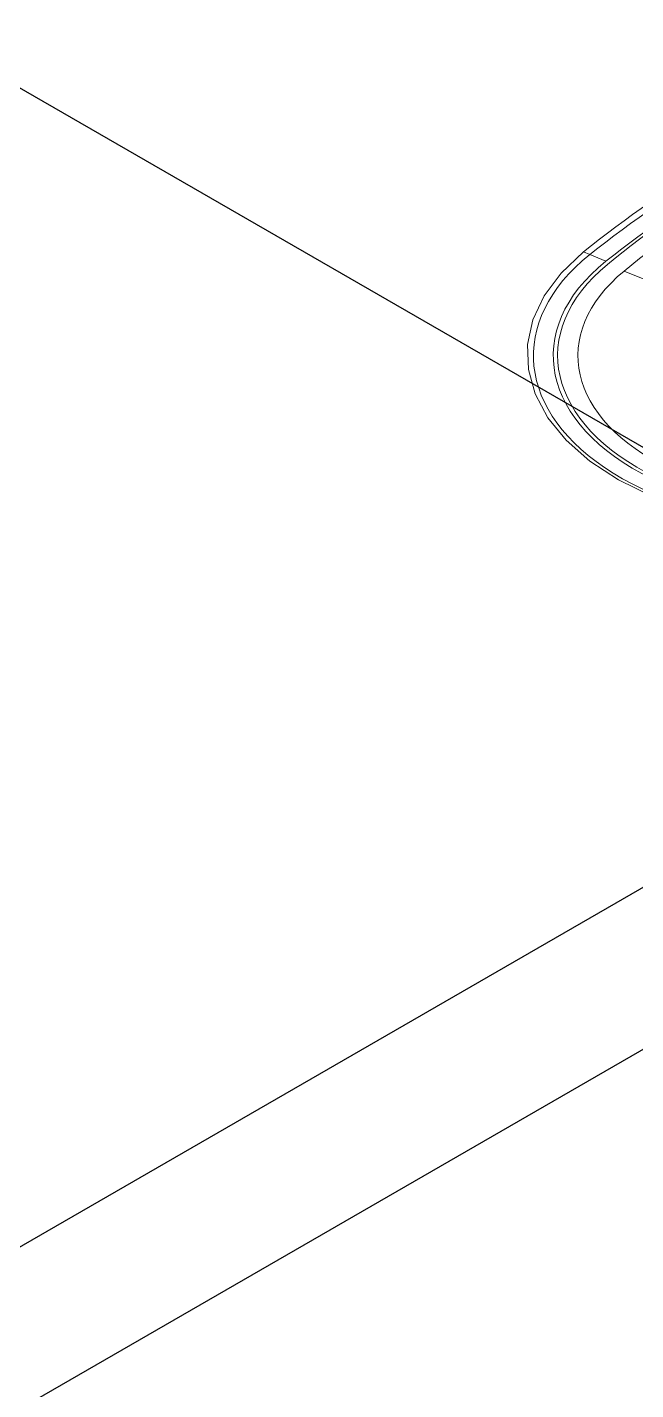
# Model space of a CAD drawing. Header units: millimetres. Extents: x 474.7 to 528.3, y 13.1 to 23.5.
# Drawn here: x 510.3729 to 510.4648, y 17.2132 to 17.4191 of the extents above; entities that cross this region are included whole.
import ezdxf

# ---------------------------------------------------------------- set-up
doc = ezdxf.new("R2010")
doc.units = ezdxf.units.MM
doc.header["$LTSCALE"] = 2.5
doc.layers.add('I-AGUA FRIA', color=5, linetype='Continuous')
doc.layers.add('I-ARQ', color=8, linetype='Continuous')

msp = doc.modelspace()

# ---------------------------------------------------------------- linework, layer by layer
at = {"layer": 'I-AGUA FRIA'}
msp.add_line((511.22221, 16.91892, 28.73953), (509.35598, 17.99639, 28.73953), dxfattribs=at)
at = {"layer": 'I-ARQ', "extrusion": (0, 0.816497, 0.57735)}
for p, q in [((510.06552, 17.05797, 22.25961), (511.02719, 17.61318, 21.47441)), ((510.08673, 17.04572, 22.27693), (511.0484, 17.60094, 21.49173))]:
    msp.add_line(p, q, dxfattribs=at)
at = {"layer": 'I-ARQ', "lineweight": 5}
for points in [[(510.45688, 17.38515, 21.7969), (510.46954, 17.39543, 21.78236), (510.4851, 17.40442, 21.76965), (510.50291, 17.41172, 21.75932)], [(510.45784, 17.38475, 21.79746), (510.47052, 17.39493, 21.78307), (510.48597, 17.40385, 21.77045), (510.5036, 17.41117, 21.7601)], [(510.46027, 17.38374, 21.79889), (510.47276, 17.39377, 21.78471), (510.48798, 17.40256, 21.77228), (510.50535, 17.40977, 21.76209)], [(510.46051, 17.38327, 21.79956), (510.47295, 17.39353, 21.78505), (510.4884, 17.40245, 21.77244), (510.50617, 17.40963, 21.76228)], [(510.46302, 17.38226, 21.80099), (510.47525, 17.39235, 21.78673), (510.49045, 17.40112, 21.77432), (510.50792, 17.40818, 21.76433)], [(510.45784, 17.38475, 21.79746), (510.45784, 17.38475, 21.79746), (510.45688, 17.38515, 21.7969), (510.45688, 17.38515, 21.7969)], [(510.46027, 17.38374, 21.79889), (510.46027, 17.38374, 21.79889), (510.45784, 17.38475, 21.79746), (510.45784, 17.38475, 21.79746)], [(510.46302, 17.38226, 21.80099), (510.46302, 17.38226, 21.80099), (510.47468, 17.37754, 21.80766), (510.47468, 17.37754, 21.80766)]]:
    msp.add_open_spline(points, degree=3, dxfattribs=at)
for points, knots in [([(510.51817, 17.34711, 21.8507), (510.49975, 17.34065, 21.85983), (510.47601, 17.34257, 21.85712), (510.46137, 17.3517, 21.8442), (510.46137, 17.3517, 21.8442), (510.44674, 17.36083, 21.83129), (510.44526, 17.37465, 21.81175), (510.45784, 17.38475, 21.79746)], [0, 0, 0, 0, 0.5, 0.5, 0.5, 0.5, 1, 1, 1, 1]), ([(510.46215, 17.35071, 21.8456), (510.46215, 17.35071, 21.8456), (510.45785, 17.35354, 21.8416), (510.45785, 17.35354, 21.8416), (510.45785, 17.35354, 21.8416), (510.45785, 17.35354, 21.8416), (510.45427, 17.35669, 21.83715), (510.45427, 17.35669, 21.83715), (510.45427, 17.35669, 21.83715), (510.45427, 17.35669, 21.83715), (510.4515, 17.36009, 21.83234), (510.4515, 17.36009, 21.83234), (510.4515, 17.36009, 21.83234), (510.4515, 17.36009, 21.83234), (510.44958, 17.36368, 21.82726), (510.44958, 17.36368, 21.82726), (510.44958, 17.36368, 21.82726), (510.44958, 17.36368, 21.82726), (510.44855, 17.36739, 21.82201), (510.44855, 17.36739, 21.82201), (510.44855, 17.36739, 21.82201), (510.44855, 17.36739, 21.82201), (510.44844, 17.37115, 21.8167), (510.44844, 17.37115, 21.8167), (510.44844, 17.37115, 21.8167), (510.44844, 17.37115, 21.8167), (510.44924, 17.37488, 21.81143), (510.44924, 17.37488, 21.81143), (510.44924, 17.37488, 21.81143), (510.44924, 17.37488, 21.81143), (510.45094, 17.3785, 21.80631), (510.45094, 17.3785, 21.80631), (510.45094, 17.3785, 21.80631), (510.45094, 17.3785, 21.80631), (510.4535, 17.38195, 21.80143), (510.4535, 17.38195, 21.80143), (510.4535, 17.38195, 21.80143), (510.4535, 17.38195, 21.80143), (510.45688, 17.38515, 21.7969), (510.45688, 17.38515, 21.7969)], [0, 0, 0, 0, 0.1, 0.1, 0.1, 0.1, 0.2, 0.2, 0.2, 0.2, 0.3, 0.3, 0.3, 0.3, 0.4, 0.4, 0.4, 0.4, 0.5, 0.5, 0.5, 0.5, 0.6, 0.6, 0.6, 0.6, 0.7, 0.7, 0.7, 0.7, 0.8, 0.8, 0.8, 0.8, 0.9, 0.9, 0.9, 0.9, 1, 1, 1, 1]), ([(510.52457, 17.35219, 21.84351), (510.50898, 17.34319, 21.85624), (510.48403, 17.34261, 21.85707), (510.46723, 17.35085, 21.84541), (510.46723, 17.35085, 21.84541), (510.45043, 17.3591, 21.83375), (510.4474, 17.37341, 21.81351), (510.46027, 17.38374, 21.79889)], [0, 0, 0, 0, 0.5, 0.5, 0.5, 0.5, 1, 1, 1, 1]), ([(510.5241, 17.35247, 21.84312), (510.50883, 17.34365, 21.8556), (510.48441, 17.34303, 21.85647), (510.46786, 17.35105, 21.84513), (510.46786, 17.35105, 21.84513), (510.45131, 17.35906, 21.83379), (510.44812, 17.37305, 21.81401), (510.46051, 17.38327, 21.79956)], [0, 0, 0, 0, 0.5, 0.5, 0.5, 0.5, 1, 1, 1, 1]), ([(510.52194, 17.35371, 21.84136), (510.50778, 17.34554, 21.85291), (510.48516, 17.34497, 21.85372), (510.46983, 17.3524, 21.84322), (510.46983, 17.3524, 21.84322), (510.45449, 17.35983, 21.83271), (510.45154, 17.37279, 21.81438), (510.46302, 17.38226, 21.80099)], [0, 0, 0, 0, 0.5, 0.5, 0.5, 0.5, 1, 1, 1, 1]), ([(510.51834, 17.34674, 21.85122), (510.51834, 17.34674, 21.85122), (510.5123, 17.34499, 21.85369), (510.5123, 17.34499, 21.85369), (510.5123, 17.34499, 21.85369), (510.5123, 17.34499, 21.85369), (510.50589, 17.34377, 21.85542), (510.50589, 17.34377, 21.85542), (510.50589, 17.34377, 21.85542), (510.50589, 17.34377, 21.85542), (510.49923, 17.34311, 21.85636), (510.49923, 17.34311, 21.85636), (510.49923, 17.34311, 21.85636), (510.49923, 17.34311, 21.85636), (510.49247, 17.34301, 21.85649), (510.49247, 17.34301, 21.85649), (510.49247, 17.34301, 21.85649), (510.49247, 17.34301, 21.85649), (510.48576, 17.34349, 21.85582), (510.48576, 17.34349, 21.85582), (510.48576, 17.34349, 21.85582), (510.48576, 17.34349, 21.85582), (510.47923, 17.34452, 21.85435), (510.47923, 17.34452, 21.85435), (510.47923, 17.34452, 21.85435), (510.47923, 17.34452, 21.85435), (510.47303, 17.3461, 21.85213), (510.47303, 17.3461, 21.85213), (510.47303, 17.3461, 21.85213), (510.47303, 17.3461, 21.85213), (510.4673, 17.34818, 21.84919), (510.4673, 17.34818, 21.84919), (510.4673, 17.34818, 21.84919), (510.4673, 17.34818, 21.84919), (510.46215, 17.35071, 21.8456), (510.46215, 17.35071, 21.8456)], [0, 0, 0, 0, 0.111111, 0.111111, 0.111111, 0.111111, 0.222222, 0.222222, 0.222222, 0.222222, 0.333333, 0.333333, 0.333333, 0.333333, 0.444444, 0.444444, 0.444444, 0.444444, 0.555556, 0.555556, 0.555556, 0.555556, 0.666667, 0.666667, 0.666667, 0.666667, 0.777778, 0.777778, 0.777778, 0.777778, 0.888889, 0.888889, 0.888889, 0.888889, 1, 1, 1, 1])]:
    msp.add_open_spline(points, degree=3, knots=knots, dxfattribs=at)

doc.saveas('drawing.dxf')
